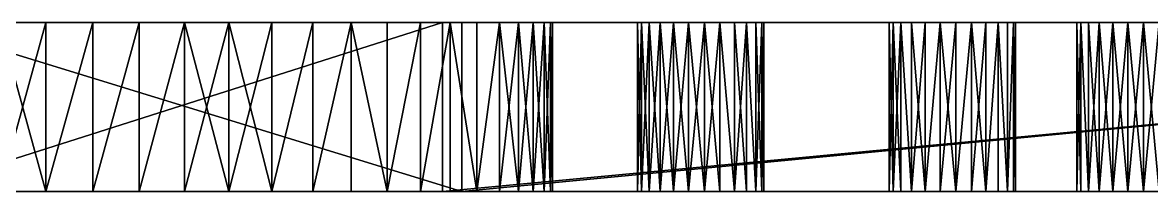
# Model space of a CAD drawing. Header units: metres. Extents: x -6 to 96, y 0 to 4.
# Drawn here: x 43.95 to 70.68, y 0 to 4 of the extents above; entities that cross this region are included whole.
import ezdxf

# ---------------------------------------------------------------- set-up
doc = ezdxf.new("R2010")
doc.units = ezdxf.units.M

msp = doc.modelspace()

# ---------------------------------------------------------------- linework, layer by layer
for points in [[(41.318115, 4, -5), (29.80374, 4, 25.233509), (53.891418, 4, 6.651855)], [(29.80374, 4, 25.233509), (30.093452, 4, 25.473179), (53.891418, 4, 6.651855)], [(30.093452, 4, 58.526821), (29.80374, 4, 58.766491), (54.349056, 4, 78.862305)], [(29.80374, 4, 58.766491), (41.318115, 4, 90), (54.349056, 4, 78.862305)], [(30.093452, 4, 58.526821), (54.349056, 4, 78.862305), (43.39278, 4, 53.948811)], [(30.093452, 4, 25.473179), (43.39278, 4, 30.051189), (53.891418, 4, 6.651855)], [(41.318115, 4, 90), (41.318115, 0, 90), (54.349056, 0, 78.862305)], [(54.349056, 4, 78.862305), (41.318115, 4, 90), (54.349056, 0, 78.862305)], [(53.891418, 4, 6.651855), (53.891418, 0, 6.651855), (41.318115, 0, -5)], [(41.318115, 4, -5), (53.891418, 4, 6.651855), (41.318115, 0, -5)], [(43.39278, 4, 30.051189), (44.5, 4, 30), (53.891418, 4, 6.651855)], [(43.39278, 4, 53.948811), (54.349056, 4, 78.862305), (44.5, 4, 54)], [(44.5, 4, 54), (44.5, 0, 54), (43.39278, 0, 53.948811)], [(43.39278, 4, 53.948811), (44.5, 4, 54), (43.39278, 0, 53.948811)], [(44.5, 4, 30), (43.39278, 4, 30.051189), (44.5, 0, 30)], [(43.39278, 4, 30.051189), (43.39278, 0, 30.051189), (44.5, 0, 30)], [(44.5, 4, 30), (45.60722, 4, 30.051189), (53.891418, 4, 6.651855)], [(44.5, 4, 54), (54.349056, 4, 78.862305), (45.60722, 4, 53.948811)], [(45.60722, 4, 53.948811), (45.60722, 0, 53.948811), (44.5, 0, 54)], [(44.5, 4, 54), (45.60722, 4, 53.948811), (44.5, 0, 54)], [(45.60722, 4, 30.051189), (44.5, 4, 30), (44.5, 0, 30)], [(45.60722, 4, 30.051189), (44.5, 0, 30), (45.60722, 0, 30.051189)], [(45.60722, 4, 30.051189), (46.704994, 4, 30.204323), (53.891418, 4, 6.651855)], [(45.60722, 4, 53.948811), (54.349056, 4, 78.862305), (46.704994, 4, 53.795677)], [(46.704994, 4, 53.795677), (46.704994, 0, 53.795677), (45.60722, 0, 53.948811)], [(45.60722, 4, 53.948811), (46.704994, 4, 53.795677), (45.60722, 0, 53.948811)], [(46.704994, 4, 30.204323), (45.60722, 4, 30.051189), (45.60722, 0, 30.051189)], [(46.704994, 4, 30.204323), (45.60722, 0, 30.051189), (46.704994, 0, 30.204323)], [(46.704994, 4, 30.204323), (47.783955, 4, 30.458092), (58.786476, 4, 25.618322)], [(46.704994, 4, 30.204323), (58.786476, 4, 25.618322), (53.891418, 4, 6.651855)], [(46.704994, 4, 53.795677), (54.349056, 4, 78.862305), (58.786476, 4, 58.38168)], [(47.783955, 4, 53.541908), (46.704994, 4, 53.795677), (58.786476, 4, 58.38168)], [(46.704994, 4, 53.795677), (47.783955, 4, 53.541908), (46.704994, 0, 53.795677)], [(47.783955, 4, 53.541908), (47.783955, 0, 53.541908), (46.704994, 0, 53.795677)], [(47.783955, 4, 30.458092), (46.704994, 4, 30.204323), (46.704994, 0, 30.204323)], [(47.783955, 4, 30.458092), (46.704994, 0, 30.204323), (47.783955, 0, 30.458092)], [(47.783955, 4, 30.458092), (48.8349, 4, 30.810333), (58.605335, 4, 25.947813)], [(47.783955, 4, 30.458092), (58.605335, 4, 25.947813), (58.786476, 4, 25.618322)], [(47.783955, 4, 53.541908), (58.786476, 4, 58.38168), (58.605335, 4, 58.052185)], [(48.8349, 4, 53.189667), (47.783955, 4, 53.541908), (58.605335, 4, 58.052185)], [(47.783955, 4, 53.541908), (48.8349, 4, 53.189667), (47.783955, 0, 53.541908)], [(48.8349, 4, 53.189667), (48.8349, 0, 53.189667), (47.783955, 0, 53.541908)], [(48.8349, 4, 30.810333), (47.783955, 4, 30.458092), (48.8349, 0, 30.810333)], [(47.783955, 4, 30.458092), (47.783955, 0, 30.458092), (48.8349, 0, 30.810333)], [(48.8349, 4, 30.810333), (49.848862, 4, 31.258041), (58.511829, 4, 26.312)], [(48.8349, 4, 30.810333), (58.511829, 4, 26.312), (58.605335, 4, 25.947813)], [(48.8349, 4, 53.189667), (58.605335, 4, 58.052185), (58.511829, 4, 57.688)], [(49.848862, 4, 52.741959), (48.8349, 4, 53.189667), (58.511829, 4, 57.688)], [(48.8349, 4, 53.189667), (49.848862, 4, 52.741959), (49.848862, 0, 52.741959)], [(48.8349, 4, 53.189667), (49.848862, 0, 52.741959), (48.8349, 0, 53.189667)], [(49.848862, 4, 31.258041), (48.8349, 4, 30.810333), (48.8349, 0, 30.810333)], [(49.848862, 4, 31.258041), (48.8349, 0, 30.810333), (49.848862, 0, 31.258041)], [(49.848862, 4, 31.258041), (50.817184, 4, 31.797394), (58.511829, 4, 26.688)], [(49.848862, 4, 31.258041), (58.511829, 4, 26.688), (58.511829, 4, 26.312)], [(49.848862, 4, 52.741959), (58.511829, 4, 57.688), (58.511829, 4, 57.312)], [(50.817184, 4, 52.202606), (49.848862, 4, 52.741959), (58.511829, 4, 57.312)], [(49.848862, 4, 52.741959), (50.817184, 4, 52.202606), (49.848862, 0, 52.741959)], [(50.817184, 4, 52.202606), (50.817184, 0, 52.202606), (49.848862, 0, 52.741959)], [(50.817184, 4, 31.797394), (49.848862, 4, 31.258041), (49.848862, 0, 31.258041)], [(50.817184, 4, 31.797394), (49.848862, 0, 31.258041), (50.817184, 0, 31.797394)], [(50.817184, 4, 31.797394), (51.731617, 4, 32.423794), (58.605335, 4, 27.052187)], [(50.817184, 4, 31.797394), (58.605335, 4, 27.052187), (58.511829, 4, 26.688)], [(51.731617, 4, 51.576206), (50.817184, 4, 52.202606), (58.605335, 4, 56.947815)], [(50.817184, 4, 52.202606), (58.511829, 4, 57.312), (58.605335, 4, 56.947815)], [(50.817184, 4, 52.202606), (51.731617, 4, 51.576206), (50.817184, 0, 52.202606)], [(51.731617, 4, 51.576206), (51.731617, 0, 51.576206), (50.817184, 0, 52.202606)], [(51.731617, 4, 32.423794), (50.817184, 4, 31.797394), (50.817184, 0, 31.797394)], [(51.731617, 4, 32.423794), (50.817184, 0, 31.797394), (51.731617, 0, 32.423794)], [(51.731617, 4, 32.423794), (52.584347, 4, 33.131893), (58.786476, 4, 27.381678)], [(51.731617, 4, 32.423794), (58.786476, 4, 27.381678), (58.605335, 4, 27.052187)], [(51.731617, 4, 51.576206), (58.605335, 4, 56.947815), (58.786476, 4, 56.61832)], [(52.584347, 4, 50.868107), (51.731617, 4, 51.576206), (58.786476, 4, 56.61832)], [(51.731617, 4, 51.576206), (52.584347, 4, 50.868107), (52.584347, 0, 50.868107)], [(51.731617, 4, 51.576206), (52.584347, 0, 50.868107), (51.731617, 0, 51.576206)], [(52.584347, 4, 33.131893), (51.731617, 4, 32.423794), (52.584347, 0, 33.131893)], [(51.731617, 4, 32.423794), (51.731617, 0, 32.423794), (52.584347, 0, 33.131893)], [(52.584347, 4, 33.131893), (59.043865, 4, 27.655769), (58.786476, 4, 27.381678)], [(52.584347, 4, 50.868107), (58.786476, 4, 56.61832), (59.043865, 4, 56.344231)], [(52.584347, 4, 50.868107), (59.043865, 4, 56.344231), (53.368107, 4, 50.084347)], [(52.584347, 4, 33.131893), (53.368107, 4, 33.915653), (59.043865, 4, 27.655769)], [(53.368107, 4, 50.084347), (53.368107, 0, 50.084347), (52.584347, 0, 50.868107)], [(52.584347, 4, 50.868107), (53.368107, 4, 50.084347), (52.584347, 0, 50.868107)], [(53.368107, 4, 33.915653), (52.584347, 4, 33.131893), (52.584347, 0, 33.131893)], [(53.368107, 4, 33.915653), (52.584347, 0, 33.131893), (53.368107, 0, 33.915653)], [(53.368107, 4, 33.915653), (54.076206, 4, 34.768383), (59.361332, 4, 27.857241)], [(59.043865, 4, 27.655769), (53.368107, 4, 33.915653), (59.361332, 4, 27.857241)], [(53.368107, 4, 50.084347), (59.361332, 4, 56.142761), (54.076206, 4, 49.231617)], [(59.043865, 4, 56.344231), (59.361332, 4, 56.142761), (53.368107, 4, 50.084347)], [(54.076206, 4, 49.231617), (54.076206, 0, 49.231617), (53.368107, 0, 50.084347)], [(53.368107, 4, 50.084347), (54.076206, 4, 49.231617), (53.368107, 0, 50.084347)], [(54.076206, 4, 34.768383), (53.368107, 4, 33.915653), (53.368107, 0, 33.915653)], [(54.076206, 4, 34.768383), (53.368107, 0, 33.915653), (54.076206, 0, 34.768383)], [(58.786476, 4, 25.618322), (59.043865, 4, 25.344231), (53.891418, 4, 6.651855)], [(59.043865, 4, 25.344231), (59.361332, 4, 25.142759), (53.891418, 4, 6.651855)], [(59.361332, 4, 25.142759), (59.718929, 4, 25.026569), (53.891418, 4, 6.651855)], [(53.891418, 4, 6.651855), (59.718929, 4, 25.026569), (68.914261, 4, 16.812)], [(53.891418, 4, 6.651855), (68.914261, 4, 16.812), (69.007767, 4, 16.447813)], [(53.891418, 4, 6.651855), (69.007767, 4, 16.447813), (69.188911, 4, 16.118322)], [(53.891418, 4, 6.651855), (69.188911, 4, 16.118322), (69.446297, 4, 15.84423)], [(53.891418, 4, 6.651855), (69.446297, 4, 15.84423), (69.763763, 4, 15.642759)], [(53.891418, 4, 6.651855), (69.763763, 4, 15.642759), (70.121361, 4, 15.526569)], [(53.891418, 4, 6.651855), (70.121361, 4, 15.526569), (70.49662, 4, 15.50296)], [(53.891418, 4, 6.651855), (70.49662, 4, 15.50296), (96.260803, 4, 6.651855)], [(96.260803, 4, 6.651855), (96.260803, 0, 6.651855), (53.891418, 0, 6.651855)], [(53.891418, 4, 6.651855), (96.260803, 4, 6.651855), (53.891418, 0, 6.651855)], [(54.076206, 4, 34.768383), (54.702606, 4, 35.682816), (59.718929, 4, 27.973431)], [(59.361332, 4, 27.857241), (54.076206, 4, 34.768383), (59.718929, 4, 27.973431)], [(59.361332, 4, 56.142761), (59.718929, 4, 56.026569), (54.076206, 4, 49.231617)], [(54.076206, 4, 49.231617), (59.718929, 4, 56.026569), (54.702606, 4, 48.317184)], [(54.076206, 4, 49.231617), (54.702606, 4, 48.317184), (54.702606, 0, 48.317184)], [(54.076206, 4, 49.231617), (54.702606, 0, 48.317184), (54.076206, 0, 49.231617)], [(54.702606, 4, 35.682816), (54.076206, 4, 34.768383), (54.702606, 0, 35.682816)], [(54.076206, 4, 34.768383), (54.076206, 0, 34.768383), (54.702606, 0, 35.682816)], [(70.49662, 4, 68.49704), (54.349056, 4, 78.862305), (96.037964, 4, 78.862305)], [(54.349056, 4, 78.862305), (59.043865, 4, 58.655769), (58.786476, 4, 58.38168)], [(59.043865, 4, 58.655769), (54.349056, 4, 78.862305), (59.361332, 4, 58.857239)], [(59.361332, 4, 58.857239), (54.349056, 4, 78.862305), (59.718929, 4, 58.973431)], [(54.349056, 4, 78.862305), (69.446297, 4, 68.155769), (69.188911, 4, 67.881676)], [(69.446297, 4, 68.155769), (54.349056, 4, 78.862305), (69.763763, 4, 68.357239)], [(54.349056, 4, 78.862305), (69.188911, 4, 67.881676), (69.007767, 4, 67.552185)], [(69.763763, 4, 68.357239), (54.349056, 4, 78.862305), (70.121361, 4, 68.473434)], [(59.718929, 4, 58.973431), (54.349056, 4, 78.862305), (68.914261, 4, 67.188004)], [(54.349056, 4, 78.862305), (69.007767, 4, 67.552185), (68.914261, 4, 67.188004)], [(70.121361, 4, 68.473434), (54.349056, 4, 78.862305), (70.49662, 4, 68.49704)], [(54.349056, 4, 78.862305), (54.349056, 0, 78.862305), (96.037964, 4, 78.862305)], [(96.037964, 4, 78.862305), (54.349056, 0, 78.862305), (96.037964, 0, 78.862305)], [(54.702606, 4, 35.682816), (55.241959, 4, 36.651138), (60.094185, 4, 27.99704)], [(59.718929, 4, 27.973431), (54.702606, 4, 35.682816), (60.094185, 4, 27.99704)], [(59.718929, 4, 56.026569), (60.094185, 4, 56.00296), (54.702606, 4, 48.317184)], [(54.702606, 4, 48.317184), (60.094185, 4, 56.00296), (55.241959, 4, 47.348862)], [(55.241959, 4, 47.348862), (55.241959, 0, 47.348862), (54.702606, 0, 48.317184)], [(54.702606, 4, 48.317184), (55.241959, 4, 47.348862), (54.702606, 0, 48.317184)], [(55.241959, 4, 36.651138), (54.702606, 4, 35.682816), (54.702606, 0, 35.682816)], [(55.241959, 4, 36.651138), (54.702606, 0, 35.682816), (55.241959, 0, 36.651138)], [(55.241959, 4, 36.651138), (55.689667, 4, 37.6651), (60.094185, 4, 27.99704)], [(55.241959, 4, 47.348862), (60.094185, 4, 56.00296), (55.689667, 4, 46.3349)], [(55.241959, 4, 47.348862), (55.689667, 4, 46.3349), (55.689667, 0, 46.3349)], [(55.241959, 4, 47.348862), (55.689667, 0, 46.3349), (55.241959, 0, 47.348862)], [(55.689667, 4, 37.6651), (55.241959, 4, 36.651138), (55.241959, 0, 36.651138)], [(55.689667, 4, 37.6651), (55.241959, 0, 36.651138), (55.689667, 0, 37.6651)], [(60.094185, 4, 27.99704), (55.689667, 4, 37.6651), (60.463524, 4, 27.926584)], [(55.689667, 4, 37.6651), (65.320137, 4, 40.813164), (60.463524, 4, 27.926584)], [(60.094185, 4, 56.00296), (60.463524, 4, 56.073414), (55.689667, 4, 46.3349)], [(56.041908, 4, 45.283955), (55.689667, 4, 46.3349), (65.00267, 4, 43.326176)], [(65.00267, 4, 43.326176), (55.689667, 4, 46.3349), (65.320137, 4, 43.527645)], [(55.689667, 4, 46.3349), (60.463524, 4, 56.073414), (65.320137, 4, 43.527645)], [(55.689667, 4, 37.6651), (56.041908, 4, 38.716045), (65.00267, 4, 41.014637)], [(55.689667, 4, 37.6651), (65.00267, 4, 41.014637), (65.320137, 4, 40.813164)], [(55.689667, 4, 46.3349), (56.041908, 4, 45.283955), (56.041908, 0, 45.283955)], [(55.689667, 4, 46.3349), (56.041908, 0, 45.283955), (55.689667, 0, 46.3349)], [(56.041908, 4, 38.716045), (55.689667, 4, 37.6651), (55.689667, 0, 37.6651)], [(56.041908, 4, 38.716045), (55.689667, 0, 37.6651), (56.041908, 0, 38.716045)], [(56.041908, 4, 45.283955), (65.00267, 4, 43.326176), (64.745277, 4, 43.052082)], [(56.295677, 4, 44.204994), (56.041908, 4, 45.283955), (64.745277, 4, 43.052082)], [(56.041908, 4, 38.716045), (56.295677, 4, 39.795006), (64.745277, 4, 41.288727)], [(56.041908, 4, 38.716045), (64.745277, 4, 41.288727), (65.00267, 4, 41.014637)], [(56.295677, 4, 44.204994), (56.295677, 0, 44.204994), (56.041908, 0, 45.283955)], [(56.041908, 4, 45.283955), (56.295677, 4, 44.204994), (56.041908, 0, 45.283955)], [(56.295677, 4, 39.795006), (56.041908, 4, 38.716045), (56.295677, 0, 39.795006)], [(56.041908, 4, 38.716045), (56.041908, 0, 38.716045), (56.295677, 0, 39.795006)], [(56.295677, 4, 44.204994), (64.745277, 4, 43.052082), (64.56414, 4, 42.722591)], [(56.448811, 4, 43.10722), (56.295677, 4, 44.204994), (64.56414, 4, 42.722591)], [(56.295677, 4, 39.795006), (56.448811, 4, 40.89278), (64.56414, 4, 41.618217)], [(56.295677, 4, 39.795006), (64.56414, 4, 41.618217), (64.745277, 4, 41.288727)], [(56.295677, 4, 44.204994), (56.448811, 4, 43.10722), (56.448811, 0, 43.10722)], [(56.295677, 4, 44.204994), (56.448811, 0, 43.10722), (56.295677, 0, 44.204994)], [(56.448811, 4, 40.89278), (56.295677, 4, 39.795006), (56.295677, 0, 39.795006)], [(56.448811, 4, 40.89278), (56.295677, 0, 39.795006), (56.448811, 0, 40.89278)], [(56.448811, 4, 43.10722), (64.56414, 4, 42.722591), (64.470634, 4, 42.358406)], [(56.5, 4, 42), (56.448811, 4, 43.10722), (64.470634, 4, 42.358406)], [(56.448811, 4, 40.89278), (56.5, 4, 42), (64.470634, 4, 41.982407)], [(56.448811, 4, 40.89278), (64.470634, 4, 41.982407), (64.56414, 4, 41.618217)], [(56.448811, 4, 43.10722), (56.5, 4, 42), (56.5, 0, 42)], [(56.448811, 4, 43.10722), (56.5, 0, 42), (56.448811, 0, 43.10722)], [(56.5, 4, 42), (56.448811, 4, 40.89278), (56.448811, 0, 40.89278)], [(56.5, 4, 42), (56.448811, 0, 40.89278), (56.5, 0, 42)], [(56.5, 4, 42), (64.470634, 4, 42.358406), (64.470634, 4, 41.982407)], [(58.511829, 4, 57.688), (58.605335, 4, 58.052185), (58.605335, 0, 58.052185)], [(58.511829, 4, 57.688), (58.605335, 0, 58.052185), (58.511829, 0, 57.688)], [(58.511829, 4, 57.312), (58.511829, 4, 57.688), (58.511829, 0, 57.688)], [(58.511829, 4, 57.312), (58.511829, 0, 57.688), (58.511829, 0, 57.312)], [(58.511829, 4, 57.312), (58.511829, 0, 57.312), (58.605335, 0, 56.947815)], [(58.605335, 4, 56.947815), (58.511829, 4, 57.312), (58.605335, 0, 56.947815)], [(58.605335, 4, 27.052187), (58.605335, 0, 27.052187), (58.511829, 0, 26.688)], [(58.511829, 4, 26.688), (58.605335, 4, 27.052187), (58.511829, 0, 26.688)], [(58.511829, 4, 26.312), (58.511829, 4, 26.688), (58.511829, 0, 26.688)], [(58.511829, 4, 26.312), (58.511829, 0, 26.688), (58.511829, 0, 26.312)], [(58.605335, 4, 25.947813), (58.511829, 4, 26.312), (58.511829, 0, 26.312)], [(58.605335, 4, 25.947813), (58.511829, 0, 26.312), (58.605335, 0, 25.947813)], [(58.605335, 4, 58.052185), (58.786476, 4, 58.38168), (58.786476, 0, 58.38168)], [(58.605335, 4, 58.052185), (58.786476, 0, 58.38168), (58.605335, 0, 58.052185)], [(58.786476, 4, 56.61832), (58.605335, 4, 56.947815), (58.605335, 0, 56.947815)], [(58.786476, 4, 56.61832), (58.605335, 0, 56.947815), (58.786476, 0, 56.61832)], [(58.605335, 4, 27.052187), (58.786476, 4, 27.381678), (58.786476, 0, 27.381678)], [(58.605335, 4, 27.052187), (58.786476, 0, 27.381678), (58.605335, 0, 27.052187)], [(58.605335, 4, 25.947813), (58.605335, 0, 25.947813), (58.786476, 0, 25.618322)], [(58.786476, 4, 25.618322), (58.605335, 4, 25.947813), (58.786476, 0, 25.618322)], [(58.786476, 4, 58.38168), (59.043865, 4, 58.655769), (59.043865, 0, 58.655769)], [(58.786476, 4, 58.38168), (59.043865, 0, 58.655769), (58.786476, 0, 58.38168)], [(59.043865, 4, 56.344231), (58.786476, 4, 56.61832), (58.786476, 0, 56.61832)], [(59.043865, 4, 56.344231), (58.786476, 0, 56.61832), (59.043865, 0, 56.344231)], [(58.786476, 4, 27.381678), (59.043865, 4, 27.655769), (59.043865, 0, 27.655769)], [(58.786476, 4, 27.381678), (59.043865, 0, 27.655769), (58.786476, 0, 27.381678)], [(59.043865, 4, 25.344231), (58.786476, 4, 25.618322), (58.786476, 0, 25.618322)], [(59.043865, 4, 25.344231), (58.786476, 0, 25.618322), (59.043865, 0, 25.344231)], [(59.043865, 4, 58.655769), (59.361332, 4, 58.857239), (59.361332, 0, 58.857239)], [(59.043865, 4, 58.655769), (59.361332, 0, 58.857239), (59.043865, 0, 58.655769)], [(59.361332, 4, 56.142761), (59.043865, 4, 56.344231), (59.043865, 0, 56.344231)], [(59.361332, 4, 56.142761), (59.043865, 0, 56.344231), (59.361332, 0, 56.142761)], [(59.043865, 4, 27.655769), (59.361332, 4, 27.857241), (59.043865, 0, 27.655769)], [(59.361332, 4, 27.857241), (59.361332, 0, 27.857241), (59.043865, 0, 27.655769)], [(59.361332, 4, 25.142759), (59.043865, 4, 25.344231), (59.043865, 0, 25.344231)], [(59.361332, 4, 25.142759), (59.043865, 0, 25.344231), (59.361332, 0, 25.142759)], [(59.361332, 4, 58.857239), (59.718929, 4, 58.973431), (59.718929, 0, 58.973431)], [(59.361332, 4, 58.857239), (59.718929, 0, 58.973431), (59.361332, 0, 58.857239)], [(59.361332, 4, 56.142761), (59.361332, 0, 56.142761), (59.718929, 0, 56.026569)], [(59.718929, 4, 56.026569), (59.361332, 4, 56.142761), (59.718929, 0, 56.026569)], [(59.361332, 4, 27.857241), (59.718929, 4, 27.973431), (59.361332, 0, 27.857241)], [(59.718929, 4, 27.973431), (59.718929, 0, 27.973431), (59.361332, 0, 27.857241)], [(59.361332, 4, 25.142759), (59.361332, 0, 25.142759), (59.718929, 0, 25.026569)], [(59.718929, 4, 25.026569), (59.361332, 4, 25.142759), (59.718929, 0, 25.026569)], [(59.718929, 4, 25.026569), (60.094185, 4, 25.00296), (68.914261, 4, 16.812)], [(60.094185, 4, 58.99704), (59.718929, 4, 58.973431), (68.914261, 4, 67.188004)], [(59.718929, 4, 58.973431), (60.094185, 4, 58.99704), (60.094185, 0, 58.99704)], [(59.718929, 4, 58.973431), (60.094185, 0, 58.99704), (59.718929, 0, 58.973431)], [(60.094185, 4, 56.00296), (59.718929, 4, 56.026569), (59.718929, 0, 56.026569)], [(60.094185, 4, 56.00296), (59.718929, 0, 56.026569), (60.094185, 0, 56.00296)], [(59.718929, 4, 27.973431), (60.094185, 4, 27.99704), (60.094185, 0, 27.99704)], [(59.718929, 4, 27.973431), (60.094185, 0, 27.99704), (59.718929, 0, 27.973431)], [(59.718929, 4, 25.026569), (59.718929, 0, 25.026569), (60.094185, 0, 25.00296)], [(60.094185, 4, 25.00296), (59.718929, 4, 25.026569), (60.094185, 0, 25.00296)], [(60.094185, 4, 25.00296), (60.463524, 4, 25.073416), (68.914261, 4, 17.188)], [(60.094185, 4, 25.00296), (68.914261, 4, 17.188), (68.914261, 4, 16.812)], [(60.094185, 4, 58.99704), (68.914261, 4, 67.188004), (68.914261, 4, 66.811996)], [(60.463524, 4, 58.926586), (60.094185, 4, 58.99704), (68.914261, 4, 66.811996)], [(60.094185, 4, 58.99704), (60.463524, 4, 58.926586), (60.094185, 0, 58.99704)], [(60.463524, 4, 58.926586), (60.463524, 0, 58.926586), (60.094185, 0, 58.99704)], [(60.094185, 4, 56.00296), (60.094185, 0, 56.00296), (60.463524, 0, 56.073414)], [(60.463524, 4, 56.073414), (60.094185, 4, 56.00296), (60.463524, 0, 56.073414)], [(60.463524, 4, 25.073416), (60.094185, 0, 25.00296), (60.463524, 0, 25.073416)], [(60.094185, 4, 27.99704), (60.463524, 4, 27.926584), (60.463524, 0, 27.926584)], [(60.094185, 4, 27.99704), (60.463524, 0, 27.926584), (60.094185, 0, 27.99704)], [(60.463524, 4, 25.073416), (60.094185, 4, 25.00296), (60.094185, 0, 25.00296)], [(65.320137, 4, 40.813164), (65.677734, 4, 40.696976), (60.463524, 4, 27.926584)], [(60.463524, 4, 27.926584), (65.677734, 4, 40.696976), (60.803741, 4, 27.766491)], [(60.463524, 4, 25.073416), (60.803741, 4, 25.233509), (69.007767, 4, 17.552187)], [(60.463524, 4, 25.073416), (69.007767, 4, 17.552187), (68.914261, 4, 17.188)], [(60.463524, 4, 56.073414), (60.803741, 4, 56.233509), (65.677734, 4, 43.643837)], [(65.320137, 4, 43.527645), (60.463524, 4, 56.073414), (65.677734, 4, 43.643837)], [(60.463524, 4, 58.926586), (68.914261, 4, 66.811996), (69.007767, 4, 66.447815)], [(60.803741, 4, 58.766491), (60.463524, 4, 58.926586), (69.007767, 4, 66.447815)], [(60.463524, 4, 56.073414), (60.463524, 0, 56.073414), (60.803741, 0, 56.233509)], [(60.803741, 4, 56.233509), (60.463524, 4, 56.073414), (60.803741, 0, 56.233509)], [(60.463524, 4, 58.926586), (60.803741, 4, 58.766491), (60.803741, 0, 58.766491)], [(60.463524, 4, 58.926586), (60.803741, 0, 58.766491), (60.463524, 0, 58.926586)], [(60.463524, 4, 25.073416), (60.463524, 0, 25.073416), (60.803741, 0, 25.233509)], [(60.803741, 4, 25.233509), (60.463524, 4, 25.073416), (60.803741, 0, 25.233509)], [(60.463524, 4, 27.926584), (60.803741, 4, 27.766491), (60.803741, 0, 27.766491)], [(60.463524, 4, 27.926584), (60.803741, 0, 27.766491), (60.463524, 0, 27.926584)], [(65.677734, 4, 40.696976), (66.052994, 4, 40.673367), (60.803741, 4, 27.766491)], [(60.803741, 4, 27.766491), (66.052994, 4, 40.673367), (61.093452, 4, 27.526821)], [(60.803741, 4, 25.233509), (61.093452, 4, 25.473179), (69.188911, 4, 17.881678)], [(60.803741, 4, 25.233509), (69.188911, 4, 17.881678), (69.007767, 4, 17.552187)], [(60.803741, 4, 56.233509), (61.093452, 4, 56.473179), (66.052994, 4, 43.667446)], [(65.677734, 4, 43.643837), (60.803741, 4, 56.233509), (66.052994, 4, 43.667446)], [(60.803741, 4, 58.766491), (69.007767, 4, 66.447815), (69.188911, 4, 66.118324)], [(61.093452, 4, 58.526821), (60.803741, 4, 58.766491), (69.188911, 4, 66.118324)], [(61.093452, 4, 56.473179), (60.803741, 4, 56.233509), (60.803741, 0, 56.233509)], [(61.093452, 4, 56.473179), (60.803741, 0, 56.233509), (61.093452, 0, 56.473179)], [(60.803741, 4, 58.766491), (61.093452, 4, 58.526821), (60.803741, 0, 58.766491)], [(61.093452, 4, 58.526821), (61.093452, 0, 58.526821), (60.803741, 0, 58.766491)], [(60.803741, 4, 25.233509), (60.803741, 0, 25.233509), (61.093452, 0, 25.473179)], [(61.093452, 4, 25.473179), (60.803741, 4, 25.233509), (61.093452, 0, 25.473179)], [(60.803741, 4, 27.766491), (61.093452, 4, 27.526821), (60.803741, 0, 27.766491)], [(61.093452, 4, 27.526821), (61.093452, 0, 27.526821), (60.803741, 0, 27.766491)], [(61.314461, 4, 58.22263), (61.093452, 4, 58.526821), (69.446297, 4, 65.844231)], [(66.052994, 4, 40.673367), (66.422333, 4, 40.74382), (61.093452, 4, 27.526821)], [(61.093452, 4, 27.526821), (66.422333, 4, 40.74382), (61.314461, 4, 27.222631)], [(61.093452, 4, 25.473179), (61.314461, 4, 25.777369), (69.446297, 4, 18.155769)], [(61.093452, 4, 25.473179), (69.446297, 4, 18.155769), (69.188911, 4, 17.881678)], [(61.093452, 4, 56.473179), (61.314461, 4, 56.77737), (66.422333, 4, 43.596989)], [(66.052994, 4, 43.667446), (61.093452, 4, 56.473179), (66.422333, 4, 43.596989)], [(61.093452, 4, 58.526821), (69.188911, 4, 66.118324), (69.446297, 4, 65.844231)], [(61.093452, 4, 56.473179), (61.093452, 0, 56.473179), (61.314461, 0, 56.77737)], [(61.314461, 4, 56.77737), (61.093452, 4, 56.473179), (61.314461, 0, 56.77737)], [(61.093452, 4, 58.526821), (61.314461, 4, 58.22263), (61.314461, 0, 58.22263)], [(61.093452, 4, 58.526821), (61.314461, 0, 58.22263), (61.093452, 0, 58.526821)], [(61.314461, 4, 25.777369), (61.093452, 4, 25.473179), (61.314461, 0, 25.777369)], [(61.093452, 4, 25.473179), (61.093452, 0, 25.473179), (61.314461, 0, 25.777369)], [(61.093452, 4, 27.526821), (61.314461, 4, 27.222631), (61.314461, 0, 27.222631)], [(61.093452, 4, 27.526821), (61.314461, 0, 27.222631), (61.093452, 0, 27.526821)], [(61.314461, 4, 58.22263), (69.446297, 4, 65.844231), (69.763763, 4, 65.642761)], [(61.452873, 4, 57.873035), (61.314461, 4, 58.22263), (69.763763, 4, 65.642761)], [(66.422333, 4, 40.74382), (66.762543, 4, 40.903912), (61.314461, 4, 27.222631)], [(61.314461, 4, 27.222631), (66.762543, 4, 40.903912), (61.452873, 4, 26.873035)], [(69.446297, 4, 18.155769), (61.314461, 4, 25.777369), (69.763763, 4, 18.357241)], [(61.314461, 4, 25.777369), (61.452873, 4, 26.126965), (69.763763, 4, 18.357241)], [(61.314461, 4, 56.77737), (61.452873, 4, 57.126965), (66.762543, 4, 43.436897)], [(66.422333, 4, 43.596989), (61.314461, 4, 56.77737), (66.762543, 4, 43.436897)], [(61.314461, 4, 58.22263), (61.452873, 4, 57.873035), (61.452873, 0, 57.873035)], [(61.452873, 4, 57.126965), (61.314461, 4, 56.77737), (61.314461, 0, 56.77737)], [(61.314461, 4, 58.22263), (61.452873, 0, 57.873035), (61.314461, 0, 58.22263)], [(61.452873, 4, 57.126965), (61.314461, 0, 56.77737), (61.452873, 0, 57.126965)], [(61.452873, 4, 26.126965), (61.314461, 4, 25.777369), (61.314461, 0, 25.777369)], [(61.314461, 4, 27.222631), (61.452873, 4, 26.873035), (61.314461, 0, 27.222631)], [(61.452873, 4, 26.873035), (61.452873, 0, 26.873035), (61.314461, 0, 27.222631)], [(61.452873, 4, 26.126965), (61.314461, 0, 25.777369), (61.452873, 0, 26.126965)], [(61.5, 4, 57.5), (61.452873, 4, 57.873035), (70.121361, 4, 65.526566)], [(61.452873, 4, 57.873035), (69.763763, 4, 65.642761), (70.121361, 4, 65.526566)], [(61.452873, 4, 57.126965), (61.5, 4, 57.5), (70.49662, 4, 65.50296)], [(61.452873, 4, 57.126965), (70.49662, 4, 65.50296), (70.865959, 4, 65.573418)], [(69.763763, 4, 18.357241), (61.452873, 4, 26.126965), (70.121361, 4, 18.473431)], [(61.452873, 4, 26.126965), (61.5, 4, 26.5), (70.121361, 4, 18.473431)], [(61.5, 4, 26.5), (61.452873, 4, 26.873035), (70.49662, 4, 18.49704)], [(61.452873, 4, 26.873035), (66.762543, 4, 40.903912), (70.865959, 4, 18.426584)], [(70.49662, 4, 18.49704), (61.452873, 4, 26.873035), (70.865959, 4, 18.426584)], [(61.452873, 4, 57.126965), (70.865959, 4, 65.573418), (66.762543, 4, 43.436897)], [(61.452873, 4, 57.873035), (61.5, 4, 57.5), (61.5, 0, 57.5)], [(61.452873, 4, 57.873035), (61.5, 0, 57.5), (61.452873, 0, 57.873035)], [(61.5, 4, 57.5), (61.452873, 4, 57.126965), (61.452873, 0, 57.126965)], [(61.5, 4, 57.5), (61.452873, 0, 57.126965), (61.5, 0, 57.5)], [(61.452873, 4, 26.873035), (61.5, 4, 26.5), (61.452873, 0, 26.873035)], [(61.5, 4, 26.5), (61.5, 0, 26.5), (61.452873, 0, 26.873035)], [(61.5, 4, 26.5), (61.452873, 4, 26.126965), (61.452873, 0, 26.126965)], [(61.5, 4, 26.5), (61.452873, 0, 26.126965), (61.5, 0, 26.5)], [(61.5, 4, 57.5), (70.121361, 4, 65.526566), (70.49662, 4, 65.50296)], [(70.121361, 4, 18.473431), (61.5, 4, 26.5), (70.49662, 4, 18.49704)], [(64.470634, 4, 42.358406), (64.56414, 4, 42.722591), (64.56414, 0, 42.722591)], [(64.470634, 4, 42.358406), (64.56414, 0, 42.722591), (64.470634, 0, 42.358406)], [(64.470634, 4, 42.358406), (64.470634, 0, 42.358406), (64.470634, 0, 41.982407)], [(64.470634, 4, 41.982407), (64.470634, 4, 42.358406), (64.470634, 0, 41.982407)], [(64.56414, 4, 41.618217), (64.470634, 4, 41.982407), (64.470634, 0, 41.982407)], [(64.56414, 4, 41.618217), (64.470634, 0, 41.982407), (64.56414, 0, 41.618217)], [(64.56414, 4, 42.722591), (64.745277, 4, 43.052082), (64.56414, 0, 42.722591)], [(64.745277, 4, 43.052082), (64.745277, 0, 43.052082), (64.56414, 0, 42.722591)], [(64.56414, 4, 41.618217), (64.56414, 0, 41.618217), (64.745277, 0, 41.288727)], [(64.745277, 4, 41.288727), (64.56414, 4, 41.618217), (64.745277, 0, 41.288727)], [(64.745277, 4, 43.052082), (65.00267, 4, 43.326176), (65.00267, 0, 43.326176)], [(64.745277, 4, 43.052082), (65.00267, 0, 43.326176), (64.745277, 0, 43.052082)], [(64.745277, 4, 41.288727), (64.745277, 0, 41.288727), (65.00267, 0, 41.014637)], [(65.00267, 4, 41.014637), (64.745277, 4, 41.288727), (65.00267, 0, 41.014637)], [(65.00267, 4, 43.326176), (65.320137, 4, 43.527645), (65.00267, 0, 43.326176)], [(65.320137, 4, 43.527645), (65.320137, 0, 43.527645), (65.00267, 0, 43.326176)], [(65.00267, 4, 41.014637), (65.00267, 0, 41.014637), (65.320137, 0, 40.813164)], [(65.320137, 4, 40.813164), (65.00267, 4, 41.014637), (65.320137, 0, 40.813164)], [(65.320137, 4, 43.527645), (65.677734, 4, 43.643837), (65.320137, 0, 43.527645)], [(65.677734, 4, 43.643837), (65.677734, 0, 43.643837), (65.320137, 0, 43.527645)], [(65.677734, 4, 40.696976), (65.320137, 4, 40.813164), (65.320137, 0, 40.813164)], [(65.677734, 4, 40.696976), (65.320137, 0, 40.813164), (65.677734, 0, 40.696976)], [(65.677734, 4, 43.643837), (66.052994, 4, 43.667446), (65.677734, 0, 43.643837)], [(66.052994, 4, 43.667446), (66.052994, 0, 43.667446), (65.677734, 0, 43.643837)], [(65.677734, 4, 40.696976), (65.677734, 0, 40.696976), (66.052994, 0, 40.673367)], [(66.052994, 4, 40.673367), (65.677734, 4, 40.696976), (66.052994, 0, 40.673367)], [(66.422333, 4, 40.74382), (66.052994, 0, 40.673367), (66.422333, 0, 40.74382)], [(66.052994, 4, 43.667446), (66.422333, 4, 43.596989), (66.052994, 0, 43.667446)], [(66.422333, 4, 43.596989), (66.422333, 0, 43.596989), (66.052994, 0, 43.667446)], [(66.422333, 4, 40.74382), (66.052994, 4, 40.673367), (66.052994, 0, 40.673367)], [(66.422333, 4, 40.74382), (66.422333, 0, 40.74382), (66.762543, 0, 40.903912)], [(66.762543, 4, 40.903912), (66.422333, 4, 40.74382), (66.762543, 0, 40.903912)], [(66.422333, 4, 43.596989), (66.762543, 4, 43.436897), (66.422333, 0, 43.596989)], [(66.762543, 4, 43.436897), (66.762543, 0, 43.436897), (66.422333, 0, 43.596989)], [(66.762543, 4, 40.903912), (67.052261, 4, 41.143585), (70.865959, 4, 18.426584)], [(66.762543, 4, 43.436897), (70.865959, 4, 65.573418), (67.052261, 4, 43.197227)], [(67.052261, 4, 41.143585), (66.762543, 4, 40.903912), (66.762543, 0, 40.903912)], [(67.052261, 4, 41.143585), (66.762543, 0, 40.903912), (67.052261, 0, 41.143585)], [(66.762543, 4, 43.436897), (67.052261, 4, 43.197227), (66.762543, 0, 43.436897)], [(67.052261, 4, 43.197227), (67.052261, 0, 43.197227), (66.762543, 0, 43.436897)], [(70.865959, 4, 18.426584), (67.052261, 4, 41.143585), (79.763763, 4, 18.357241)], [(79.763763, 4, 18.357241), (67.052261, 4, 41.143585), (80.121361, 4, 18.473431)], [(67.052261, 4, 41.143585), (67.273262, 4, 41.447773), (80.121361, 4, 18.473431)], [(79.763763, 4, 65.642761), (80.121361, 4, 65.526566), (67.052261, 4, 43.197227)], [(70.865959, 4, 65.573418), (79.763763, 4, 65.642761), (67.052261, 4, 43.197227)], [(67.052261, 4, 43.197227), (80.121361, 4, 65.526566), (67.273262, 4, 42.893036)], [(67.052261, 4, 41.143585), (67.052261, 0, 41.143585), (67.273262, 0, 41.447773)], [(67.052261, 4, 43.197227), (67.273262, 4, 42.893036), (67.273262, 0, 42.893036)], [(67.273262, 4, 41.447773), (67.052261, 4, 41.143585), (67.273262, 0, 41.447773)], [(67.052261, 4, 43.197227), (67.273262, 0, 42.893036), (67.052261, 0, 43.197227)], [(80.121361, 4, 18.473431), (67.273262, 4, 41.447773), (80.49662, 4, 18.49704)], [(67.273262, 4, 41.447773), (67.411682, 4, 41.797371), (80.49662, 4, 18.49704)], [(80.121361, 4, 65.526566), (80.49662, 4, 65.50296), (67.273262, 4, 42.893036)], [(67.273262, 4, 42.893036), (80.49662, 4, 65.50296), (67.411682, 4, 42.543442)], [(67.273262, 4, 42.893036), (67.411682, 4, 42.543442), (67.273262, 0, 42.893036)], [(67.411682, 4, 42.543442), (67.411682, 0, 42.543442), (67.273262, 0, 42.893036)], [(67.411682, 4, 41.797371), (67.273262, 4, 41.447773), (67.273262, 0, 41.447773)], [(67.411682, 4, 41.797371), (67.273262, 0, 41.447773), (67.411682, 0, 41.797371)], [(80.49662, 4, 18.49704), (67.411682, 4, 41.797371), (80.865959, 4, 18.426584)], [(67.411682, 4, 41.797371), (67.458809, 4, 42.170406), (80.865959, 4, 18.426584)], [(80.49662, 4, 65.50296), (80.865959, 4, 65.573418), (67.411682, 4, 42.543442)], [(67.411682, 4, 42.543442), (80.865959, 4, 65.573418), (67.458809, 4, 42.170406)], [(67.411682, 4, 42.543442), (67.458809, 4, 42.170406), (67.411682, 0, 42.543442)], [(67.458809, 4, 42.170406), (67.458809, 0, 42.170406), (67.411682, 0, 42.543442)], [(67.458809, 4, 42.170406), (67.411682, 4, 41.797371), (67.411682, 0, 41.797371)], [(67.458809, 4, 42.170406), (67.411682, 0, 41.797371), (67.458809, 0, 42.170406)], [(80.865959, 4, 18.426584), (67.458809, 4, 42.170406), (81.206177, 4, 18.266491)], [(67.458809, 4, 42.170406), (81.206177, 4, 65.733505), (81.206177, 4, 18.266491)], [(80.865959, 4, 65.573418), (81.206177, 4, 65.733505), (67.458809, 4, 42.170406)], [(68.914261, 4, 17.188), (69.007767, 4, 17.552187), (69.007767, 0, 17.552187)], [(68.914261, 4, 17.188), (69.007767, 0, 17.552187), (68.914261, 0, 17.188)], [(68.914261, 4, 16.812), (68.914261, 4, 17.188), (68.914261, 0, 17.188)], [(68.914261, 4, 16.812), (68.914261, 0, 17.188), (68.914261, 0, 16.812)], [(69.007767, 4, 16.447813), (68.914261, 4, 16.812), (68.914261, 0, 16.812)], [(69.007767, 4, 16.447813), (68.914261, 0, 16.812), (69.007767, 0, 16.447813)], [(69.007767, 4, 67.552185), (69.007767, 0, 67.552185), (68.914261, 0, 67.188004)], [(68.914261, 4, 67.188004), (69.007767, 4, 67.552185), (68.914261, 0, 67.188004)], [(68.914261, 4, 67.188004), (68.914261, 0, 67.188004), (68.914261, 0, 66.811996)], [(68.914261, 4, 66.811996), (68.914261, 4, 67.188004), (68.914261, 0, 66.811996)], [(69.007767, 4, 66.447815), (68.914261, 4, 66.811996), (68.914261, 0, 66.811996)], [(69.007767, 4, 66.447815), (68.914261, 0, 66.811996), (69.007767, 0, 66.447815)], [(69.007767, 4, 17.552187), (69.188911, 4, 17.881678), (69.188911, 0, 17.881678)], [(69.007767, 4, 17.552187), (69.188911, 0, 17.881678), (69.007767, 0, 17.552187)], [(69.007767, 4, 16.447813), (69.007767, 0, 16.447813), (69.188911, 0, 16.118322)], [(69.188911, 4, 16.118322), (69.007767, 4, 16.447813), (69.188911, 0, 16.118322)], [(69.007767, 4, 67.552185), (69.188911, 4, 67.881676), (69.188911, 0, 67.881676)], [(69.007767, 4, 67.552185), (69.188911, 0, 67.881676), (69.007767, 0, 67.552185)], [(69.007767, 4, 66.447815), (69.007767, 0, 66.447815), (69.188911, 0, 66.118324)], [(69.188911, 4, 66.118324), (69.007767, 4, 66.447815), (69.188911, 0, 66.118324)], [(69.188911, 4, 17.881678), (69.446297, 4, 18.155769), (69.446297, 0, 18.155769)], [(69.188911, 4, 17.881678), (69.446297, 0, 18.155769), (69.188911, 0, 17.881678)], [(69.446297, 4, 15.84423), (69.188911, 4, 16.118322), (69.188911, 0, 16.118322)], [(69.446297, 4, 15.84423), (69.188911, 0, 16.118322), (69.446297, 0, 15.84423)], [(69.188911, 4, 67.881676), (69.446297, 4, 68.155769), (69.188911, 0, 67.881676)], [(69.446297, 4, 68.155769), (69.446297, 0, 68.155769), (69.188911, 0, 67.881676)], [(69.188911, 4, 66.118324), (69.188911, 0, 66.118324), (69.446297, 0, 65.844231)], [(69.446297, 4, 65.844231), (69.188911, 4, 66.118324), (69.446297, 0, 65.844231)], [(69.446297, 4, 18.155769), (69.763763, 4, 18.357241), (69.763763, 0, 18.357241)], [(69.446297, 4, 18.155769), (69.763763, 0, 18.357241), (69.446297, 0, 18.155769)], [(69.446297, 4, 15.84423), (69.446297, 0, 15.84423), (69.763763, 0, 15.642759)], [(69.763763, 4, 15.642759), (69.446297, 4, 15.84423), (69.763763, 0, 15.642759)], [(69.446297, 4, 68.155769), (69.763763, 4, 68.357239), (69.446297, 0, 68.155769)], [(69.763763, 4, 68.357239), (69.763763, 0, 68.357239), (69.446297, 0, 68.155769)], [(69.446297, 4, 65.844231), (69.446297, 0, 65.844231), (69.763763, 0, 65.642761)], [(69.763763, 4, 65.642761), (69.446297, 4, 65.844231), (69.763763, 0, 65.642761)], [(69.763763, 4, 18.357241), (70.121361, 4, 18.473431), (69.763763, 0, 18.357241)], [(70.121361, 4, 18.473431), (70.121361, 0, 18.473431), (69.763763, 0, 18.357241)], [(69.763763, 4, 15.642759), (69.763763, 0, 15.642759), (70.121361, 0, 15.526569)], [(70.121361, 4, 15.526569), (69.763763, 4, 15.642759), (70.121361, 0, 15.526569)], [(69.763763, 4, 68.357239), (70.121361, 4, 68.473434), (70.121361, 0, 68.473434)], [(69.763763, 4, 68.357239), (70.121361, 0, 68.473434), (69.763763, 0, 68.357239)], [(69.763763, 4, 65.642761), (69.763763, 0, 65.642761), (70.121361, 0, 65.526566)], [(70.121361, 4, 65.526566), (69.763763, 4, 65.642761), (70.121361, 0, 65.526566)], [(70.121361, 4, 18.473431), (70.49662, 4, 18.49704), (70.49662, 0, 18.49704)], [(70.121361, 4, 18.473431), (70.49662, 0, 18.49704), (70.121361, 0, 18.473431)], [(70.121361, 4, 15.526569), (70.121361, 0, 15.526569), (70.49662, 0, 15.50296)], [(70.49662, 4, 15.50296), (70.121361, 4, 15.526569), (70.49662, 0, 15.50296)], [(70.121361, 4, 68.473434), (70.49662, 4, 68.49704), (70.121361, 0, 68.473434)], [(70.49662, 4, 68.49704), (70.49662, 0, 68.49704), (70.121361, 0, 68.473434)], [(70.121361, 4, 65.526566), (70.121361, 0, 65.526566), (70.49662, 0, 65.50296)], [(70.49662, 4, 65.50296), (70.121361, 4, 65.526566), (70.49662, 0, 65.50296)], [(70.865959, 4, 68.426582), (70.49662, 4, 68.49704), (80.121361, 4, 68.473434)], [(80.121361, 4, 68.473434), (70.49662, 4, 68.49704), (96.037964, 4, 78.862305)], [(70.49662, 4, 15.50296), (70.865959, 4, 15.573415), (80.121361, 4, 15.526569)], [(70.49662, 4, 15.50296), (80.121361, 4, 15.526569), (96.260803, 4, 6.651855)], [(70.865959, 4, 15.573415), (70.49662, 0, 15.50296), (70.865959, 0, 15.573415)], [(70.49662, 4, 18.49704), (70.865959, 4, 18.426584), (70.865959, 0, 18.426584)], [(70.49662, 4, 18.49704), (70.865959, 0, 18.426584), (70.49662, 0, 18.49704)], [(70.865959, 4, 15.573415), (70.49662, 4, 15.50296), (70.49662, 0, 15.50296)], [(70.865959, 4, 65.573418), (70.49662, 0, 65.50296), (70.865959, 0, 65.573418)], [(70.49662, 4, 68.49704), (70.865959, 4, 68.426582), (70.865959, 0, 68.426582)], [(70.49662, 4, 68.49704), (70.865959, 0, 68.426582), (70.49662, 0, 68.49704)], [(70.865959, 4, 65.573418), (70.49662, 4, 65.50296), (70.49662, 0, 65.50296)], [(53.891418, 0, 6.651855), (30.093452, 0, 25.473179), (29.80374, 0, 25.233509)], [(53.891418, 0, 6.651855), (29.80374, 0, 25.233509), (41.318115, 0, -5)], [(54.349056, 0, 78.862305), (41.318115, 0, 90), (29.80374, 0, 58.766491)], [(54.349056, 0, 78.862305), (29.80374, 0, 58.766491), (30.093452, 0, 58.526821)], [(53.891418, 0, 6.651855), (43.39278, 0, 30.051189), (30.093452, 0, 25.473179)], [(43.39278, 0, 53.948811), (54.349056, 0, 78.862305), (30.093452, 0, 58.526821)], [(53.891418, 0, 6.651855), (44.5, 0, 30), (43.39278, 0, 30.051189)], [(44.5, 0, 54), (54.349056, 0, 78.862305), (43.39278, 0, 53.948811)], [(53.891418, 0, 6.651855), (45.60722, 0, 30.051189), (44.5, 0, 30)], [(45.60722, 0, 53.948811), (54.349056, 0, 78.862305), (44.5, 0, 54)], [(53.891418, 0, 6.651855), (46.704994, 0, 30.204323), (45.60722, 0, 30.051189)], [(46.704994, 0, 53.795677), (54.349056, 0, 78.862305), (45.60722, 0, 53.948811)], [(58.786476, 0, 25.618322), (47.783955, 0, 30.458092), (46.704994, 0, 30.204323)], [(53.891418, 0, 6.651855), (58.786476, 0, 25.618322), (46.704994, 0, 30.204323)], [(58.786476, 0, 58.38168), (54.349056, 0, 78.862305), (46.704994, 0, 53.795677)], [(58.786476, 0, 58.38168), (46.704994, 0, 53.795677), (47.783955, 0, 53.541908)], [(58.605335, 0, 25.947813), (48.8349, 0, 30.810333), (47.783955, 0, 30.458092)], [(58.786476, 0, 25.618322), (58.605335, 0, 25.947813), (47.783955, 0, 30.458092)], [(58.605335, 0, 58.052185), (58.786476, 0, 58.38168), (47.783955, 0, 53.541908)], [(58.605335, 0, 58.052185), (47.783955, 0, 53.541908), (48.8349, 0, 53.189667)], [(58.511829, 0, 26.312), (49.848862, 0, 31.258041), (48.8349, 0, 30.810333)], [(58.605335, 0, 25.947813), (58.511829, 0, 26.312), (48.8349, 0, 30.810333)], [(58.511829, 0, 57.688), (58.605335, 0, 58.052185), (48.8349, 0, 53.189667)], [(58.511829, 0, 57.688), (48.8349, 0, 53.189667), (49.848862, 0, 52.741959)], [(58.511829, 0, 26.688), (50.817184, 0, 31.797394), (49.848862, 0, 31.258041)], [(58.511829, 0, 26.312), (58.511829, 0, 26.688), (49.848862, 0, 31.258041)], [(58.511829, 0, 57.312), (58.511829, 0, 57.688), (49.848862, 0, 52.741959)], [(58.511829, 0, 57.312), (49.848862, 0, 52.741959), (50.817184, 0, 52.202606)], [(58.511829, 0, 26.688), (58.605335, 0, 27.052187), (50.817184, 0, 31.797394)], [(58.605335, 0, 56.947815), (58.511829, 0, 57.312), (50.817184, 0, 52.202606)], [(58.605335, 0, 56.947815), (50.817184, 0, 52.202606), (51.731617, 0, 51.576206)], [(58.605335, 0, 27.052187), (51.731617, 0, 32.423794), (50.817184, 0, 31.797394)], [(58.786476, 0, 56.61832), (58.605335, 0, 56.947815), (51.731617, 0, 51.576206)], [(58.786476, 0, 56.61832), (51.731617, 0, 51.576206), (52.584347, 0, 50.868107)], [(58.786476, 0, 27.381678), (52.584347, 0, 33.131893), (51.731617, 0, 32.423794)], [(58.605335, 0, 27.052187), (58.786476, 0, 27.381678), (51.731617, 0, 32.423794)], [(59.043865, 0, 56.344231), (58.786476, 0, 56.61832), (52.584347, 0, 50.868107)], [(53.368107, 0, 50.084347), (59.043865, 0, 56.344231), (52.584347, 0, 50.868107)], [(59.043865, 0, 27.655769), (53.368107, 0, 33.915653), (52.584347, 0, 33.131893)], [(58.786476, 0, 27.381678), (59.043865, 0, 27.655769), (52.584347, 0, 33.131893)], [(54.076206, 0, 49.231617), (59.361332, 0, 56.142761), (53.368107, 0, 50.084347)], [(53.368107, 0, 50.084347), (59.361332, 0, 56.142761), (59.043865, 0, 56.344231)], [(59.361332, 0, 27.857241), (53.368107, 0, 33.915653), (59.043865, 0, 27.655769)], [(59.361332, 0, 27.857241), (54.076206, 0, 34.768383), (53.368107, 0, 33.915653)], [(53.891418, 0, 6.651855), (59.043865, 0, 25.344231), (58.786476, 0, 25.618322)], [(53.891418, 0, 6.651855), (59.361332, 0, 25.142759), (59.043865, 0, 25.344231)], [(53.891418, 0, 6.651855), (59.718929, 0, 25.026569), (59.361332, 0, 25.142759)], [(68.914261, 0, 16.812), (59.718929, 0, 25.026569), (53.891418, 0, 6.651855)], [(69.007767, 0, 16.447813), (68.914261, 0, 16.812), (53.891418, 0, 6.651855)], [(69.188911, 0, 16.118322), (69.007767, 0, 16.447813), (53.891418, 0, 6.651855)], [(69.446297, 0, 15.84423), (69.188911, 0, 16.118322), (53.891418, 0, 6.651855)], [(69.763763, 0, 15.642759), (69.446297, 0, 15.84423), (53.891418, 0, 6.651855)], [(70.121361, 0, 15.526569), (69.763763, 0, 15.642759), (53.891418, 0, 6.651855)], [(70.49662, 0, 15.50296), (70.121361, 0, 15.526569), (53.891418, 0, 6.651855)], [(96.260803, 0, 6.651855), (70.49662, 0, 15.50296), (53.891418, 0, 6.651855)], [(59.718929, 0, 27.973431), (54.702606, 0, 35.682816), (54.076206, 0, 34.768383)], [(59.718929, 0, 27.973431), (54.076206, 0, 34.768383), (59.361332, 0, 27.857241)], [(54.076206, 0, 49.231617), (59.718929, 0, 56.026569), (59.361332, 0, 56.142761)], [(54.702606, 0, 48.317184), (59.718929, 0, 56.026569), (54.076206, 0, 49.231617)], [(96.037964, 0, 78.862305), (54.349056, 0, 78.862305), (70.49662, 0, 68.49704)], [(58.786476, 0, 58.38168), (59.043865, 0, 58.655769), (54.349056, 0, 78.862305)], [(59.361332, 0, 58.857239), (54.349056, 0, 78.862305), (59.043865, 0, 58.655769)], [(59.718929, 0, 58.973431), (54.349056, 0, 78.862305), (59.361332, 0, 58.857239)], [(69.188911, 0, 67.881676), (69.446297, 0, 68.155769), (54.349056, 0, 78.862305)], [(69.763763, 0, 68.357239), (54.349056, 0, 78.862305), (69.446297, 0, 68.155769)], [(69.007767, 0, 67.552185), (69.188911, 0, 67.881676), (54.349056, 0, 78.862305)], [(70.121361, 0, 68.473434), (54.349056, 0, 78.862305), (69.763763, 0, 68.357239)], [(68.914261, 0, 67.188004), (54.349056, 0, 78.862305), (59.718929, 0, 58.973431)], [(68.914261, 0, 67.188004), (69.007767, 0, 67.552185), (54.349056, 0, 78.862305)], [(70.49662, 0, 68.49704), (54.349056, 0, 78.862305), (70.121361, 0, 68.473434)], [(60.094185, 0, 27.99704), (54.702606, 0, 35.682816), (59.718929, 0, 27.973431)], [(60.094185, 0, 27.99704), (55.241959, 0, 36.651138), (54.702606, 0, 35.682816)], [(54.702606, 0, 48.317184), (60.094185, 0, 56.00296), (59.718929, 0, 56.026569)], [(55.241959, 0, 47.348862), (60.094185, 0, 56.00296), (54.702606, 0, 48.317184)], [(60.094185, 0, 27.99704), (55.689667, 0, 37.6651), (55.241959, 0, 36.651138)], [(55.689667, 0, 46.3349), (60.094185, 0, 56.00296), (55.241959, 0, 47.348862)], [(60.463524, 0, 27.926584), (65.320137, 0, 40.813164), (55.689667, 0, 37.6651)], [(60.463524, 0, 27.926584), (55.689667, 0, 37.6651), (60.094185, 0, 27.99704)], [(55.689667, 0, 46.3349), (60.463524, 0, 56.073414), (60.094185, 0, 56.00296)], [(65.00267, 0, 43.326176), (55.689667, 0, 46.3349), (56.041908, 0, 45.283955)], [(65.320137, 0, 43.527645), (55.689667, 0, 46.3349), (65.00267, 0, 43.326176)], [(65.320137, 0, 43.527645), (60.463524, 0, 56.073414), (55.689667, 0, 46.3349)], [(65.00267, 0, 41.014637), (56.041908, 0, 38.716045), (55.689667, 0, 37.6651)], [(65.320137, 0, 40.813164), (65.00267, 0, 41.014637), (55.689667, 0, 37.6651)], [(64.745277, 0, 43.052082), (65.00267, 0, 43.326176), (56.041908, 0, 45.283955)], [(64.745277, 0, 43.052082), (56.041908, 0, 45.283955), (56.295677, 0, 44.204994)], [(64.745277, 0, 41.288727), (56.295677, 0, 39.795006), (56.041908, 0, 38.716045)], [(65.00267, 0, 41.014637), (64.745277, 0, 41.288727), (56.041908, 0, 38.716045)], [(64.56414, 0, 42.722591), (64.745277, 0, 43.052082), (56.295677, 0, 44.204994)], [(64.56414, 0, 42.722591), (56.295677, 0, 44.204994), (56.448811, 0, 43.10722)], [(64.56414, 0, 41.618217), (56.448811, 0, 40.89278), (56.295677, 0, 39.795006)], [(64.745277, 0, 41.288727), (64.56414, 0, 41.618217), (56.295677, 0, 39.795006)], [(64.470634, 0, 42.358406), (64.56414, 0, 42.722591), (56.448811, 0, 43.10722)], [(64.470634, 0, 42.358406), (56.448811, 0, 43.10722), (56.5, 0, 42)], [(64.470634, 0, 41.982407), (56.5, 0, 42), (56.448811, 0, 40.89278)], [(64.56414, 0, 41.618217), (64.470634, 0, 41.982407), (56.448811, 0, 40.89278)], [(64.470634, 0, 41.982407), (64.470634, 0, 42.358406), (56.5, 0, 42)], [(68.914261, 0, 16.812), (60.094185, 0, 25.00296), (59.718929, 0, 25.026569)], [(68.914261, 0, 67.188004), (59.718929, 0, 58.973431), (60.094185, 0, 58.99704)], [(68.914261, 0, 17.188), (60.463524, 0, 25.073416), (60.094185, 0, 25.00296)], [(68.914261, 0, 16.812), (68.914261, 0, 17.188), (60.094185, 0, 25.00296)], [(68.914261, 0, 66.811996), (60.094185, 0, 58.99704), (60.463524, 0, 58.926586)], [(68.914261, 0, 66.811996), (68.914261, 0, 67.188004), (60.094185, 0, 58.99704)], [(60.463524, 0, 27.926584), (65.677734, 0, 40.696976), (65.320137, 0, 40.813164)], [(60.803741, 0, 27.766491), (65.677734, 0, 40.696976), (60.463524, 0, 27.926584)], [(69.007767, 0, 17.552187), (60.803741, 0, 25.233509), (60.463524, 0, 25.073416)], [(68.914261, 0, 17.188), (69.007767, 0, 17.552187), (60.463524, 0, 25.073416)], [(65.677734, 0, 43.643837), (60.463524, 0, 56.073414), (65.320137, 0, 43.527645)], [(65.677734, 0, 43.643837), (60.803741, 0, 56.233509), (60.463524, 0, 56.073414)], [(69.007767, 0, 66.447815), (68.914261, 0, 66.811996), (60.463524, 0, 58.926586)], [(69.007767, 0, 66.447815), (60.463524, 0, 58.926586), (60.803741, 0, 58.766491)], [(60.803741, 0, 27.766491), (66.052994, 0, 40.673367), (65.677734, 0, 40.696976)], [(61.093452, 0, 27.526821), (66.052994, 0, 40.673367), (60.803741, 0, 27.766491)], [(69.188911, 0, 17.881678), (61.093452, 0, 25.473179), (60.803741, 0, 25.233509)], [(69.007767, 0, 17.552187), (69.188911, 0, 17.881678), (60.803741, 0, 25.233509)], [(66.052994, 0, 43.667446), (60.803741, 0, 56.233509), (65.677734, 0, 43.643837)], [(66.052994, 0, 43.667446), (61.093452, 0, 56.473179), (60.803741, 0, 56.233509)], [(69.188911, 0, 66.118324), (69.007767, 0, 66.447815), (60.803741, 0, 58.766491)], [(69.188911, 0, 66.118324), (60.803741, 0, 58.766491), (61.093452, 0, 58.526821)], [(61.093452, 0, 27.526821), (66.422333, 0, 40.74382), (66.052994, 0, 40.673367)], [(61.314461, 0, 27.222631), (66.422333, 0, 40.74382), (61.093452, 0, 27.526821)], [(69.446297, 0, 18.155769), (61.314461, 0, 25.777369), (61.093452, 0, 25.473179)], [(69.188911, 0, 17.881678), (69.446297, 0, 18.155769), (61.093452, 0, 25.473179)], [(66.422333, 0, 43.596989), (61.093452, 0, 56.473179), (66.052994, 0, 43.667446)], [(66.422333, 0, 43.596989), (61.314461, 0, 56.77737), (61.093452, 0, 56.473179)], [(69.446297, 0, 65.844231), (69.188911, 0, 66.118324), (61.093452, 0, 58.526821)], [(69.446297, 0, 65.844231), (61.093452, 0, 58.526821), (61.314461, 0, 58.22263)], [(69.763763, 0, 65.642761), (61.314461, 0, 58.22263), (61.452873, 0, 57.873035)], [(69.763763, 0, 65.642761), (69.446297, 0, 65.844231), (61.314461, 0, 58.22263)], [(61.314461, 0, 27.222631), (66.762543, 0, 40.903912), (66.422333, 0, 40.74382)], [(61.452873, 0, 26.873035), (66.762543, 0, 40.903912), (61.314461, 0, 27.222631)], [(69.763763, 0, 18.357241), (61.314461, 0, 25.777369), (69.446297, 0, 18.155769)], [(69.763763, 0, 18.357241), (61.452873, 0, 26.126965), (61.314461, 0, 25.777369)], [(66.762543, 0, 43.436897), (61.314461, 0, 56.77737), (66.422333, 0, 43.596989)], [(66.762543, 0, 43.436897), (61.452873, 0, 57.126965), (61.314461, 0, 56.77737)], [(70.121361, 0, 65.526566), (61.452873, 0, 57.873035), (61.5, 0, 57.5)], [(70.121361, 0, 65.526566), (69.763763, 0, 65.642761), (61.452873, 0, 57.873035)], [(70.49662, 0, 65.50296), (61.5, 0, 57.5), (61.452873, 0, 57.126965)], [(70.865959, 0, 65.573418), (70.49662, 0, 65.50296), (61.452873, 0, 57.126965)], [(70.121361, 0, 18.473431), (61.452873, 0, 26.126965), (69.763763, 0, 18.357241)], [(70.121361, 0, 18.473431), (61.5, 0, 26.5), (61.452873, 0, 26.126965)], [(70.49662, 0, 18.49704), (61.452873, 0, 26.873035), (61.5, 0, 26.5)], [(70.865959, 0, 18.426584), (66.762543, 0, 40.903912), (61.452873, 0, 26.873035)], [(70.865959, 0, 18.426584), (61.452873, 0, 26.873035), (70.49662, 0, 18.49704)], [(66.762543, 0, 43.436897), (70.865959, 0, 65.573418), (61.452873, 0, 57.126965)], [(70.49662, 0, 65.50296), (70.121361, 0, 65.526566), (61.5, 0, 57.5)], [(70.49662, 0, 18.49704), (61.5, 0, 26.5), (70.121361, 0, 18.473431)], [(70.865959, 0, 18.426584), (67.052261, 0, 41.143585), (66.762543, 0, 40.903912)], [(67.052261, 0, 43.197227), (70.865959, 0, 65.573418), (66.762543, 0, 43.436897)], [(79.763763, 0, 18.357241), (67.052261, 0, 41.143585), (70.865959, 0, 18.426584)], [(80.121361, 0, 18.473431), (67.052261, 0, 41.143585), (79.763763, 0, 18.357241)], [(80.121361, 0, 18.473431), (67.273262, 0, 41.447773), (67.052261, 0, 41.143585)], [(67.052261, 0, 43.197227), (80.121361, 0, 65.526566), (79.763763, 0, 65.642761)], [(67.052261, 0, 43.197227), (79.763763, 0, 65.642761), (70.865959, 0, 65.573418)], [(67.273262, 0, 42.893036), (80.121361, 0, 65.526566), (67.052261, 0, 43.197227)], [(80.49662, 0, 18.49704), (67.411682, 0, 41.797371), (67.273262, 0, 41.447773)], [(80.49662, 0, 18.49704), (67.273262, 0, 41.447773), (80.121361, 0, 18.473431)], [(67.273262, 0, 42.893036), (80.49662, 0, 65.50296), (80.121361, 0, 65.526566)], [(67.411682, 0, 42.543442), (80.49662, 0, 65.50296), (67.273262, 0, 42.893036)], [(80.865959, 0, 18.426584), (67.411682, 0, 41.797371), (80.49662, 0, 18.49704)], [(80.865959, 0, 18.426584), (67.458809, 0, 42.170406), (67.411682, 0, 41.797371)], [(67.411682, 0, 42.543442), (80.865959, 0, 65.573418), (80.49662, 0, 65.50296)], [(67.458809, 0, 42.170406), (80.865959, 0, 65.573418), (67.411682, 0, 42.543442)], [(81.206177, 0, 18.266491), (67.458809, 0, 42.170406), (80.865959, 0, 18.426584)], [(81.206177, 0, 18.266491), (81.206177, 0, 65.733505), (67.458809, 0, 42.170406)], [(67.458809, 0, 42.170406), (81.206177, 0, 65.733505), (80.865959, 0, 65.573418)], [(80.121361, 0, 68.473434), (70.49662, 0, 68.49704), (70.865959, 0, 68.426582)], [(96.037964, 0, 78.862305), (70.49662, 0, 68.49704), (80.121361, 0, 68.473434)], [(80.121361, 0, 15.526569), (70.865959, 0, 15.573415), (70.49662, 0, 15.50296)], [(96.260803, 0, 6.651855), (80.121361, 0, 15.526569), (70.49662, 0, 15.50296)]]:
    msp.add_3dface(points)

doc.saveas('drawing.dxf')
